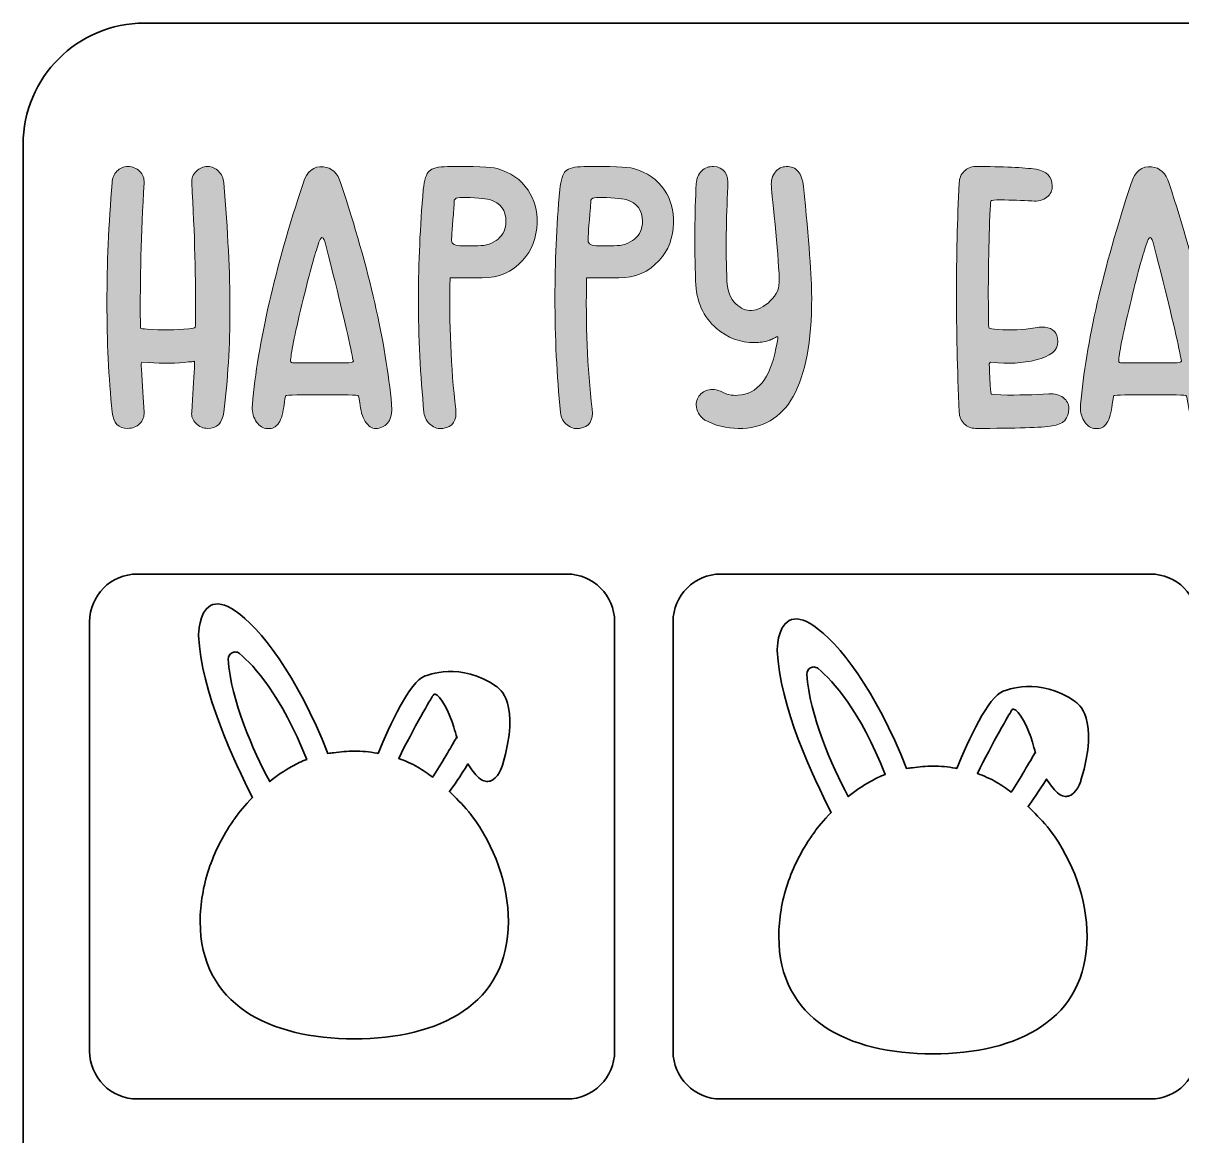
# Model space of a CAD drawing. Extents: x -116 to 2607, y -1189 to 276.
# Drawn here: x -116 to 617, y -428 to 276 of the extents above; entities that cross this region are included whole.
import ezdxf

# ---------------------------------------------------------------- set-up
doc = ezdxf.new("R2010")
doc.units = 0
doc.header["$MEASUREMENT"] = 0
doc.layers.add('Layer 1', color=7, linetype='Continuous', lineweight=0)

# ---------------------------------------------------------------- blocks, each defined once
blk = doc.blocks.new('Block_6')
at = {"layer": 'Layer 1', "color": 1, "lineweight": 35, "true_color": 0xff0000}
for points in [[(961.63, 275.55), (961.63, 275.55), (-39.12, 275.55), (-39.12, 275.55), (-81.5, 275.55), (-115.85, 241.2), (-115.85, 198.81), (-115.85, 198.81), (-115.85, -1151.79), (-115.85, -1151.79), (-115.85, -1172.18), (-99.32, -1188.72), (-78.93, -1188.72), (-78.93, -1188.72), (1001.44, -1188.72), (1001.44, -1188.72), (1021.83, -1188.72), (1038.37, -1172.18), (1038.37, -1151.79), (1038.37, -1151.79), (1038.37, 198.81), (1038.37, 198.81), (1038.37, 241.2), (1004.01, 275.55), (961.63, 275.55)], [(258.26, -374.84), (258.26, -391.54), (244.73, -405.07), (228.03, -405.07), (228.03, -405.07), (-43.61, -405.07), (-43.61, -405.07), (-60.31, -405.07), (-73.83, -391.54), (-73.83, -374.84), (-73.83, -374.84), (-73.83, -103.2), (-73.83, -103.2), (-73.83, -86.5), (-60.31, -72.98), (-43.61, -72.98), (-43.61, -72.98), (228.03, -72.98), (228.03, -72.98), (244.73, -72.98), (258.26, -86.5), (258.26, -103.2), (258.26, -103.2), (258.26, -374.84), (258.26, -374.84)], [(627.3, -374.84), (627.3, -391.54), (613.78, -405.07), (597.08, -405.07), (597.08, -405.07), (325.43, -405.07), (325.43, -405.07), (308.74, -405.07), (295.21, -391.54), (295.21, -374.84), (295.21, -374.84), (295.21, -103.2), (295.21, -103.2), (295.21, -86.5), (308.74, -72.98), (325.43, -72.98), (325.43, -72.98), (597.08, -72.98), (597.08, -72.98), (613.78, -72.98), (627.3, -86.5), (627.3, -103.2), (627.3, -103.2), (627.3, -374.84), (627.3, -374.84)]]:
    blk.add_open_spline(points, degree=3, knots=[0, 0, 0, 0, 1, 1, 1, 2, 2, 2, 3, 3, 3, 4, 4, 4, 5, 5, 5, 6, 6, 6, 7, 7, 7, 8, 8, 8, 8], dxfattribs=at)
blk = doc.blocks.new('Block_12')
at = {"layer": 'Layer 1', "color": 1, "lineweight": 35, "true_color": 0xff0000}
for points, knots in [([(532.01, -232.88), (532, -232.86), (532, -232.85), (531.98, -232.85), (527.77, -228.1), (523.72, -223.84), (519.75, -220.07), (522.46, -216.56), (526.39, -210.72), (531.51, -202.64), (533.49, -206.08), (535.78, -209.13), (538.42, -211.41), (541.33, -213.92), (543.85, -213.9), (545.44, -213.43), (550.55, -211.94), (552.99, -204.28), (553.25, -203.41), (565.19, -164.05), (551.18, -154.59), (549.57, -153.65), (526.92, -137.74), (505.59, -146.46), (503.95, -147.16), (494.72, -150.44), (482.11, -177.88), (474.69, -195.92), (474.41, -195.88), (474.12, -195.83), (473.83, -195.79), (469.18, -194.94), (464.42, -194.48), (459.58, -194.48), (455.19, -194.48), (450.87, -194.85), (446.62, -195.55), (445.39, -195.67), (444.17, -195.82), (442.96, -196.03), (423.19, -146.05), (399.99, -116.52), (384.22, -105.7), (377.93, -101.36), (372.67, -100.28), (368.62, -102.46), (360.98, -106.57), (361.13, -120.76), (361.15, -121.42), (362.56, -156.32), (383.85, -201.76), (395.23, -223.74), (390.39, -228.75), (386.81, -233.25), (384.8, -235.96), (383.55, -237.64), (382.9, -238.64), (382.9, -238.64), (376.39, -248.01), (371.2, -258.37), (367.62, -269.13), (364.05, -279.91), (362.11, -291.11), (362.11, -302.2), (362.11, -354.76), (405.75, -376.5), (459.58, -376.5), (513.42, -376.5), (557.06, -354.76), (557.06, -302.2), (557.06, -278.65), (548.29, -254.59), (533.79, -235.19), (533.29, -234.43), (532.71, -233.65), (532.01, -232.88)], [0, 0, 0, 0, 1, 1, 1, 2, 2, 2, 3, 3, 3, 4, 4, 4, 5, 5, 5, 6, 6, 6, 7, 7, 7, 8, 8, 8, 9, 9, 9, 10, 10, 10, 11, 11, 11, 12, 12, 12, 13, 13, 13, 14, 14, 14, 15, 15, 15, 16, 16, 16, 17, 17, 17, 18, 18, 18, 19, 19, 19, 20, 20, 20, 21, 21, 21, 22, 22, 22, 23, 23, 23, 24, 24, 24, 25, 25, 25, 25]), ([(420.18, -204.13), (415.03, -207), (410.29, -210.32), (406.07, -213.76), (395.63, -193.99), (381.53, -162.85), (379.89, -136.35), (379.79, -134.58), (380.67, -133.05), (382.24, -132.24), (382.81, -131.94), (383.51, -131.77), (384.25, -131.77), (385.16, -131.77), (386.11, -132.03), (386.99, -132.76), (396.52, -140.67), (413.17, -159.16), (429.49, -199.72), (426.26, -201), (423.14, -202.49), (420.18, -204.13)], [0, 0, 0, 0, 1, 1, 1, 2, 2, 2, 3, 3, 3, 4, 4, 4, 5, 5, 5, 6, 6, 6, 7, 7, 7, 7]), ([(499.69, -204.63), (495.8, -202.42), (491.84, -200.58), (487.73, -199.15), (496.82, -180.41), (508.77, -160.17), (508.95, -159.89), (509.53, -158.85), (510.11, -158.36), (510.66, -158.42), (514.03, -158.81), (520.01, -170.3), (522.56, -179.43), (523.15, -181.56), (523.83, -183.85), (524.58, -186.23), (524.58, -186.23), (524.15, -185.98), (524.15, -185.98), (521.07, -191.4), (514.34, -202.95), (509.16, -210.96), (506.02, -208.58), (502.88, -206.47), (499.69, -204.63)], [0, 0, 0, 0, 1, 1, 1, 2, 2, 2, 3, 3, 3, 4, 4, 4, 5, 5, 5, 6, 6, 6, 7, 7, 7, 8, 8, 8, 8])]:
    blk.add_open_spline(points, degree=3, knots=knots, dxfattribs=at)
blk = doc.blocks.new('Block_11')
at = {"layer": 'Layer 1'}
blk.add_blockref('Block_12', (0, 0), dxfattribs=at)
blk = doc.blocks.new('Block_16')
at = {"layer": 'Layer 1', "color": 1, "lineweight": 35, "true_color": 0xff0000}
for points, knots in [([(166.01, -223.38), (166, -223.36), (166, -223.35), (165.98, -223.35), (161.77, -218.6), (157.72, -214.34), (153.75, -210.57), (156.46, -207.06), (160.39, -201.22), (165.51, -193.14), (167.49, -196.58), (169.78, -199.63), (172.42, -201.91), (175.33, -204.42), (177.85, -204.4), (179.44, -203.93), (184.55, -202.44), (186.99, -194.78), (187.25, -193.91), (199.19, -154.55), (185.18, -145.09), (183.57, -144.15), (160.92, -128.24), (139.59, -136.96), (137.95, -137.66), (128.72, -140.94), (116.11, -168.38), (108.69, -186.42), (108.41, -186.38), (108.12, -186.33), (107.83, -186.29), (103.18, -185.44), (98.42, -184.98), (93.58, -184.98), (89.19, -184.98), (84.87, -185.35), (80.62, -186.05), (79.39, -186.17), (78.17, -186.32), (76.96, -186.53), (57.19, -136.55), (33.99, -107.02), (18.22, -96.2), (11.93, -91.86), (6.67, -90.78), (2.62, -92.96), (-5.02, -97.07), (-4.87, -111.26), (-4.85, -111.92), (-3.44, -146.82), (17.85, -192.26), (29.23, -214.24), (24.39, -219.25), (20.81, -223.75), (18.8, -226.46), (17.55, -228.14), (16.9, -229.14), (16.9, -229.14), (10.39, -238.51), (5.2, -248.87), (1.62, -259.63), (-1.95, -270.41), (-3.89, -281.61), (-3.89, -292.7), (-3.89, -345.26), (39.75, -367), (93.58, -367), (147.42, -367), (191.06, -345.26), (191.06, -292.7), (191.06, -269.15), (182.29, -245.09), (167.79, -225.69), (167.29, -224.93), (166.71, -224.15), (166.01, -223.38)], [0, 0, 0, 0, 1, 1, 1, 2, 2, 2, 3, 3, 3, 4, 4, 4, 5, 5, 5, 6, 6, 6, 7, 7, 7, 8, 8, 8, 9, 9, 9, 10, 10, 10, 11, 11, 11, 12, 12, 12, 13, 13, 13, 14, 14, 14, 15, 15, 15, 16, 16, 16, 17, 17, 17, 18, 18, 18, 19, 19, 19, 20, 20, 20, 21, 21, 21, 22, 22, 22, 23, 23, 23, 24, 24, 24, 25, 25, 25, 25]), ([(54.18, -194.63), (49.03, -197.5), (44.29, -200.82), (40.07, -204.26), (29.63, -184.49), (15.53, -153.35), (13.89, -126.85), (13.79, -125.08), (14.67, -123.55), (16.24, -122.74), (16.81, -122.44), (17.51, -122.27), (18.25, -122.27), (19.16, -122.27), (20.11, -122.53), (20.99, -123.26), (30.52, -131.17), (47.17, -149.66), (63.49, -190.22), (60.26, -191.5), (57.14, -192.99), (54.18, -194.63)], [0, 0, 0, 0, 1, 1, 1, 2, 2, 2, 3, 3, 3, 4, 4, 4, 5, 5, 5, 6, 6, 6, 7, 7, 7, 7]), ([(133.69, -195.13), (129.8, -192.92), (125.84, -191.08), (121.73, -189.65), (130.82, -170.91), (142.77, -150.67), (142.95, -150.39), (143.53, -149.35), (144.11, -148.86), (144.66, -148.92), (148.03, -149.31), (154.01, -160.8), (156.56, -169.93), (157.15, -172.06), (157.83, -174.35), (158.58, -176.73), (158.58, -176.73), (158.15, -176.48), (158.15, -176.48), (155.07, -181.9), (148.34, -193.45), (143.16, -201.46), (140.02, -199.08), (136.88, -196.97), (133.69, -195.13)], [0, 0, 0, 0, 1, 1, 1, 2, 2, 2, 3, 3, 3, 4, 4, 4, 5, 5, 5, 6, 6, 6, 7, 7, 7, 8, 8, 8, 8])]:
    blk.add_open_spline(points, degree=3, knots=knots, dxfattribs=at)
blk = doc.blocks.new('Block_15')
at = {"layer": 'Layer 1'}
blk.add_blockref('Block_16', (0, 0), dxfattribs=at)
blk = doc.blocks.new('Block_29')
at = {"layer": 'Layer 1', "true_color": 0x000000, "transparency": 33554687}
h = blk.add_hatch(color=18, dxfattribs=at)
h.dxf.hatch_style = 2
edge = h.paths.add_edge_path()
edge.add_spline(control_points=[(11.03, 29.43), (10.15, 22.59), (6.74, 19.18), (0.78, 19.18), (-1.98, 19.18), (-4.42, 20.23), (-6.52, 22.34), (-8.63, 24.45), (-9.54, 26.81), (-9.25, 29.43), (-8.52, 40.18), (-7.94, 49.55), (-7.5, 57.55), (-7.5, 57.55), (-7.5, 61.69), (-7.5, 61.69), (-7.5, 61.69), (-7.94, 61.47), (-7.94, 61.47), (-8.23, 61.47), (-8.67, 61.43), (-9.25, 61.36), (-9.83, 61.29), (-10.48, 61.25), (-11.21, 61.25), (-18.77, 60.23), (-27.27, 60.09), (-36.71, 60.82), (-36.71, 60.82), (-40.86, 61.03), (-40.86, 61.03), (-41.15, 60.74), (-41.22, 59.36), (-41.08, 56.89), (-40.35, 46.72), (-39.77, 37.56), (-39.33, 29.43), (-39.19, 26.66), (-40.13, 24.26), (-42.16, 22.23), (-44.2, 20.19), (-46.67, 19.18), (-49.58, 19.18), (-55.54, 19.18), (-58.88, 22.59), (-59.6, 29.43), (-61.78, 51.37), (-62.87, 74.47), (-62.87, 98.75), (-62.87, 123.02), (-61.78, 148.3), (-59.6, 174.61), (-59.46, 177.51), (-58.44, 179.95), (-56.55, 181.91), (-54.66, 183.87), (-52.34, 184.85), (-49.58, 184.85), (-46.67, 184.85), (-44.2, 183.84), (-42.16, 181.8), (-40.13, 179.77), (-39.19, 177.37), (-39.33, 174.61), (-41.22, 141.91), (-42.02, 112.55), (-41.73, 86.54), (-41.73, 83.92), (-41.66, 82.54), (-41.51, 82.4), (-41.37, 82.25), (-39.98, 82.1), (-37.37, 81.96), (-28.21, 81.23), (-19.42, 81.31), (-10.99, 82.18), (-8.67, 82.47), (-7.39, 82.72), (-7.18, 82.94), (-6.96, 83.16), (-6.85, 84.5), (-6.85, 86.98), (-6.56, 112.99), (-7.36, 142.2), (-9.25, 174.61), (-9.39, 177.37), (-8.45, 179.77), (-6.41, 181.8), (-4.38, 183.84), (-1.98, 184.85), (0.78, 184.85), (3.54, 184.85), (5.87, 183.87), (7.76, 181.91), (9.64, 179.95), (10.73, 177.51), (11.03, 174.61), (13.64, 144.09), (14.95, 117.49), (14.95, 94.82), (14.95, 71.42), (13.64, 49.62), (11.03, 29.43)], knot_values=[0, 0, 0, 0, 1, 1, 1, 2, 2, 2, 3, 3, 3, 4, 4, 4, 5, 5, 5, 6, 6, 6, 7, 7, 7, 8, 8, 8, 9, 9, 9, 10, 10, 10, 11, 11, 11, 12, 12, 12, 13, 13, 13, 14, 14, 14, 15, 15, 15, 16, 16, 16, 17, 17, 17, 18, 18, 18, 19, 19, 19, 20, 20, 20, 21, 21, 21, 22, 22, 22, 23, 23, 23, 24, 24, 24, 25, 25, 25, 26, 26, 26, 27, 27, 27, 28, 28, 28, 29, 29, 29, 30, 30, 30, 31, 31, 31, 32, 32, 32, 33, 33, 33, 34, 34, 34, 34], degree=3, periodic=0)
h = blk.add_hatch(color=18, dxfattribs=at)
h.dxf.hatch_style = 2
edge = h.paths.add_edge_path()
edge.add_spline(control_points=[(70.53, 134.72), (68.21, 128.18), (64.86, 115.82), (60.5, 97.66), (55.71, 77.89), (53.31, 65.9), (53.31, 61.69), (53.31, 60.96), (53.96, 60.6), (55.27, 60.6), (55.27, 60.6), (87.97, 60.6), (87.97, 60.6), (91.31, 60.6), (92.99, 60.96), (92.99, 61.69), (92.69, 62.85), (92.33, 64.67), (91.9, 67.14), (89.42, 79.49), (84.05, 101.87), (75.76, 134.28), (74.89, 138.06), (74.02, 139.95), (73.15, 139.95), (72.42, 139.95), (71.55, 138.2), (70.53, 134.72)], knot_values=[0, 0, 0, 0, 1, 1, 1, 2, 2, 2, 3, 3, 3, 4, 4, 4, 5, 5, 5, 6, 6, 6, 7, 7, 7, 8, 8, 8, 9, 9, 9, 9], degree=3, periodic=0)
edge = h.paths.add_edge_path()
edge.add_spline(control_points=[(117.18, 34.22), (117.91, 25.64), (115.29, 20.71), (109.34, 19.4), (106.43, 18.67), (104.03, 19.4), (102.14, 21.58), (99.81, 24.05), (98.29, 27.53), (97.56, 32.04), (96.83, 36.98), (96.4, 39.52), (96.26, 39.67), (96.11, 40.11), (93.93, 40.33), (89.72, 40.33), (89.72, 40.33), (57.23, 40.33), (57.23, 40.33), (52.87, 40.33), (50.55, 40.18), (50.26, 39.89), (49.97, 39.74), (49.53, 37.34), (48.95, 32.7), (48.22, 27.61), (46.95, 23.94), (45.14, 21.69), (43.32, 19.43), (40.81, 18.6), (37.62, 19.18), (35, 19.62), (32.85, 21.25), (31.18, 24.08), (29.51, 26.92), (28.82, 30.3), (29.11, 34.22), (32.6, 73.31), (43.28, 119.96), (61.16, 174.17), (63.63, 181.87), (67.92, 185.36), (74.02, 184.64), (79.39, 184.2), (83.1, 180.71), (85.14, 174.17), (103.01, 119.96), (113.69, 73.31), (117.18, 34.22)], knot_values=[0, 0, 0, 0, 1, 1, 1, 2, 2, 2, 3, 3, 3, 4, 4, 4, 5, 5, 5, 6, 6, 6, 7, 7, 7, 8, 8, 8, 9, 9, 9, 10, 10, 10, 11, 11, 11, 12, 12, 12, 13, 13, 13, 14, 14, 14, 15, 15, 15, 16, 16, 16, 16], degree=3, periodic=0)
h = blk.add_hatch(color=18, dxfattribs=at)
h.dxf.hatch_style = 2
edge = h.paths.add_edge_path()
edge.add_spline(control_points=[(189.55, 150.19), (189.55, 157.17), (186.14, 161.75), (179.31, 163.93), (175.96, 164.8), (169.72, 165.24), (160.56, 165.24), (158.52, 165.24), (157.29, 164.65), (156.85, 163.49), (156.85, 162.47), (156.78, 160.95), (156.64, 158.91), (155.62, 147.28), (155.11, 140.31), (155.11, 137.99), (155.11, 135.81), (157.36, 134.72), (161.87, 134.72), (161.87, 134.72), (171.68, 134.72), (171.68, 134.72), (176.91, 134.72), (181.2, 136.13), (184.54, 138.97), (187.88, 141.8), (189.55, 145.54), (189.55, 150.19)], knot_values=[0, 0, 0, 0, 1, 1, 1, 2, 2, 2, 3, 3, 3, 4, 4, 4, 5, 5, 5, 6, 6, 6, 7, 7, 7, 8, 8, 8, 9, 9, 9, 9], degree=3, periodic=0)
edge = h.paths.add_edge_path()
edge.add_spline(control_points=[(209.17, 149.1), (209.03, 139.8), (205.97, 131.88), (200.02, 125.34), (193.48, 118.07), (184.98, 114.44), (174.51, 114.44), (174.51, 114.44), (155.11, 114.44), (155.11, 114.44), (155.11, 114.44), (154.24, 114.44), (154.24, 114.44), (153.51, 85.37), (154.67, 57.69), (157.73, 31.39), (158.6, 24.12), (155.91, 20.05), (149.66, 19.18), (146.9, 18.74), (144.32, 19.47), (141.92, 21.36), (139.52, 23.25), (138.11, 25.86), (137.67, 29.21), (135.34, 52.6), (134.18, 76.8), (134.18, 101.8), (134.18, 123.89), (135.2, 146.71), (137.24, 170.25), (137.96, 176.5), (139.2, 180.42), (140.94, 182.02), (142.83, 183.76), (146.68, 184.71), (152.5, 184.85), (169.5, 185.14), (179.96, 184.71), (183.89, 183.55), (192.46, 181.22), (199, 176.64), (203.51, 169.81), (207.57, 163.85), (209.46, 156.95), (209.17, 149.1)], knot_values=[0, 0, 0, 0, 1, 1, 1, 2, 2, 2, 3, 3, 3, 4, 4, 4, 5, 5, 5, 6, 6, 6, 7, 7, 7, 8, 8, 8, 9, 9, 9, 10, 10, 10, 11, 11, 11, 12, 12, 12, 13, 13, 13, 14, 14, 14, 15, 15, 15, 15], degree=3, periodic=0)
h = blk.add_hatch(color=18, dxfattribs=at)
h.dxf.hatch_style = 2
edge = h.paths.add_edge_path()
edge.add_spline(control_points=[(275.88, 150.19), (275.88, 157.17), (272.46, 161.75), (265.63, 163.93), (262.29, 164.8), (256.04, 165.24), (246.89, 165.24), (244.85, 165.24), (243.62, 164.65), (243.18, 163.49), (243.18, 162.47), (243.11, 160.95), (242.96, 158.91), (241.94, 147.28), (241.44, 140.31), (241.44, 137.99), (241.44, 135.81), (243.69, 134.72), (248.19, 134.72), (248.19, 134.72), (258, 134.72), (258, 134.72), (263.24, 134.72), (267.52, 136.13), (270.87, 138.97), (274.21, 141.8), (275.88, 145.54), (275.88, 150.19)], knot_values=[0, 0, 0, 0, 1, 1, 1, 2, 2, 2, 3, 3, 3, 4, 4, 4, 5, 5, 5, 6, 6, 6, 7, 7, 7, 8, 8, 8, 9, 9, 9, 9], degree=3, periodic=0)
edge = h.paths.add_edge_path()
edge.add_spline(control_points=[(295.5, 149.1), (295.35, 139.8), (292.3, 131.88), (286.34, 125.34), (279.8, 118.07), (271.3, 114.44), (260.84, 114.44), (260.84, 114.44), (241.44, 114.44), (241.44, 114.44), (241.44, 114.44), (240.56, 114.44), (240.56, 114.44), (239.84, 85.37), (241, 57.69), (244.05, 31.39), (244.92, 24.12), (242.23, 20.05), (235.99, 19.18), (233.22, 18.74), (230.65, 19.47), (228.25, 21.36), (225.85, 23.25), (224.43, 25.86), (224, 29.21), (221.67, 52.6), (220.51, 76.8), (220.51, 101.8), (220.51, 123.89), (221.52, 146.71), (223.56, 170.25), (224.29, 176.5), (225.52, 180.42), (227.27, 182.02), (229.15, 183.76), (233.01, 184.71), (238.82, 184.85), (255.82, 185.14), (266.29, 184.71), (270.21, 183.55), (278.78, 181.22), (285.32, 176.64), (289.83, 169.81), (293.9, 163.85), (295.79, 156.95), (295.5, 149.1)], knot_values=[0, 0, 0, 0, 1, 1, 1, 2, 2, 2, 3, 3, 3, 4, 4, 4, 5, 5, 5, 6, 6, 6, 7, 7, 7, 8, 8, 8, 9, 9, 9, 10, 10, 10, 11, 11, 11, 12, 12, 12, 13, 13, 13, 14, 14, 14, 15, 15, 15, 15], degree=3, periodic=0)
h = blk.add_hatch(color=18, dxfattribs=at)
h.dxf.hatch_style = 2
edge = h.paths.add_edge_path()
edge.add_spline(control_points=[(377.68, 172.21), (381.17, 138.06), (382.91, 114.66), (382.91, 102.02), (382.91, 74.11), (379.02, 53.26), (371.25, 39.45), (363.47, 25.64), (351.88, 18.89), (336.48, 19.18), (328.77, 19.32), (321.73, 21.07), (315.33, 24.41), (311.7, 27.17), (309.88, 30.37), (309.88, 34), (309.88, 36.76), (310.86, 39.09), (312.83, 40.98), (314.79, 42.87), (317.22, 43.81), (320.13, 43.81), (321.58, 43.81), (323.25, 43.45), (325.14, 42.72), (328.63, 40.69), (332.34, 39.81), (336.26, 40.11), (348.61, 40.83), (356.6, 50.71), (360.24, 69.75), (361.11, 73.82), (361.55, 76.08), (361.55, 76.51), (361.55, 76.95), (361.4, 77.17), (361.11, 77.17), (360.96, 77.17), (360.6, 77.02), (360.02, 76.73), (359.44, 76.44), (358.71, 76.08), (357.84, 75.64), (356.97, 75.2), (356.17, 74.91), (355.44, 74.77), (352.83, 73.9), (349.99, 73.46), (346.94, 73.46), (337.64, 73.46), (329.57, 76.44), (322.74, 82.4), (314.31, 89.52), (309.88, 99.54), (309.45, 112.48), (308.72, 134.86), (308.86, 155.35), (309.88, 173.96), (310.03, 177.3), (311.15, 179.98), (313.26, 182.02), (315.37, 184.05), (317.87, 185), (320.78, 184.85), (327.32, 184.56), (330.37, 180.28), (329.94, 171.99), (328.77, 151.79), (328.55, 131.95), (329.28, 112.48), (329.57, 106.08), (331.46, 101.22), (334.95, 97.88), (338.15, 94.97), (341.42, 93.59), (344.76, 93.73), (348.83, 94.02), (352.83, 96.06), (356.75, 99.84), (360.82, 103.61), (362.71, 108.19), (362.42, 113.57), (361.98, 123.16), (361.11, 134.72), (359.8, 148.23), (358.2, 163.49), (357.41, 171.56), (357.41, 172.43), (357.11, 176.06), (357.98, 179.11), (360.02, 181.58), (361.76, 183.62), (364.02, 184.71), (366.78, 184.85), (369.97, 185), (372.48, 183.98), (374.3, 181.8), (376.12, 179.62), (377.24, 176.42), (377.68, 172.21)], knot_values=[0, 0, 0, 0, 1, 1, 1, 2, 2, 2, 3, 3, 3, 4, 4, 4, 5, 5, 5, 6, 6, 6, 7, 7, 7, 8, 8, 8, 9, 9, 9, 10, 10, 10, 11, 11, 11, 12, 12, 12, 13, 13, 13, 14, 14, 14, 15, 15, 15, 16, 16, 16, 17, 17, 17, 18, 18, 18, 19, 19, 19, 20, 20, 20, 21, 21, 21, 22, 22, 22, 23, 23, 23, 24, 24, 24, 25, 25, 25, 26, 26, 26, 27, 27, 27, 28, 28, 28, 29, 29, 29, 30, 30, 30, 31, 31, 31, 32, 32, 32, 33, 33, 33, 33], degree=3, periodic=0)
h = blk.add_hatch(color=18, dxfattribs=at)
h.dxf.hatch_style = 2
edge = h.paths.add_edge_path()
edge.add_spline(control_points=[(545.53, 31.82), (545.67, 25.43), (542.18, 21.72), (535.07, 20.71), (528.38, 19.69), (512.18, 19.18), (486.45, 19.18), (483.69, 19.18), (481.33, 20.16), (479.37, 22.12), (477.41, 24.08), (476.35, 26.52), (476.21, 29.43), (475.04, 57.04), (474.46, 82.03), (474.46, 104.42), (474.46, 127.23), (475.04, 150.63), (476.21, 174.61), (476.35, 177.51), (477.41, 179.95), (479.37, 181.91), (481.33, 183.87), (483.69, 184.85), (486.45, 184.85), (504.18, 184.85), (516.97, 184.27), (524.82, 183.11), (531.65, 181.95), (535.07, 178.46), (535.07, 172.65), (535.21, 169.74), (534.09, 167.34), (531.69, 165.45), (529.29, 163.56), (526.13, 162.76), (522.2, 163.06), (515.95, 163.49), (509.34, 163.71), (502.37, 163.71), (498.73, 163.71), (496.77, 163.56), (496.48, 163.27), (496.19, 162.98), (495.97, 161.16), (495.83, 157.82), (494.81, 137.04), (494.44, 114.08), (494.74, 88.94), (494.74, 85.01), (494.88, 82.91), (495.17, 82.62), (495.61, 82.18), (497.5, 81.89), (500.84, 81.74), (508.83, 81.16), (516.61, 81.53), (524.17, 82.83), (526.2, 83.12), (527.58, 83.27), (528.31, 83.27), (534.27, 83.27), (537.61, 80.94), (538.34, 76.29), (539.5, 70.19), (536.08, 65.9), (528.09, 63.43), (519.81, 60.82), (510.72, 59.87), (500.84, 60.6), (500.84, 60.6), (496.26, 61.03), (496.26, 61.03), (495.83, 61.03), (495.46, 60.67), (495.17, 59.94), (495.17, 59.94), (495.17, 59.73), (495.17, 59.73), (495.17, 59.58), (495.21, 59.03), (495.28, 58.09), (495.35, 57.14), (495.39, 56.16), (495.39, 55.15), (495.39, 55.15), (495.83, 46.43), (495.83, 46.43), (496.12, 42.79), (496.34, 40.9), (496.48, 40.76), (496.48, 40.76), (502.59, 40.33), (502.59, 40.33), (513.63, 40.18), (523.73, 40.4), (532.89, 40.98), (536.66, 41.27), (539.72, 40.51), (542.04, 38.69), (544.37, 36.87), (545.53, 34.58), (545.53, 31.82)], knot_values=[0, 0, 0, 0, 1, 1, 1, 2, 2, 2, 3, 3, 3, 4, 4, 4, 5, 5, 5, 6, 6, 6, 7, 7, 7, 8, 8, 8, 9, 9, 9, 10, 10, 10, 11, 11, 11, 12, 12, 12, 13, 13, 13, 14, 14, 14, 15, 15, 15, 16, 16, 16, 17, 17, 17, 18, 18, 18, 19, 19, 19, 20, 20, 20, 21, 21, 21, 22, 22, 22, 23, 23, 23, 24, 24, 24, 25, 25, 25, 26, 26, 26, 27, 27, 27, 28, 28, 28, 29, 29, 29, 30, 30, 30, 31, 31, 31, 32, 32, 32, 33, 33, 33, 34, 34, 34, 34], degree=3, periodic=0)
h = blk.add_hatch(color=18, dxfattribs=at)
h.dxf.hatch_style = 2
edge = h.paths.add_edge_path()
edge.add_spline(control_points=[(594.36, 134.72), (592.03, 128.18), (588.69, 115.82), (584.33, 97.66), (579.53, 77.89), (577.14, 65.9), (577.14, 61.69), (577.14, 60.96), (577.79, 60.6), (579.1, 60.6), (579.1, 60.6), (611.8, 60.6), (611.8, 60.6), (615.14, 60.6), (616.81, 60.96), (616.81, 61.69), (616.52, 62.85), (616.16, 64.67), (615.72, 67.14), (613.25, 79.49), (607.87, 101.87), (599.59, 134.28), (598.72, 138.06), (597.85, 139.95), (596.97, 139.95), (596.25, 139.95), (595.37, 138.2), (594.36, 134.72)], knot_values=[0, 0, 0, 0, 1, 1, 1, 2, 2, 2, 3, 3, 3, 4, 4, 4, 5, 5, 5, 6, 6, 6, 7, 7, 7, 8, 8, 8, 9, 9, 9, 9], degree=3, periodic=0)
edge = h.paths.add_edge_path()
edge.add_spline(control_points=[(641.01, 34.22), (641.73, 25.64), (639.12, 20.71), (633.16, 19.4), (630.25, 18.67), (627.85, 19.4), (625.97, 21.58), (623.64, 24.05), (622.12, 27.53), (621.39, 32.04), (620.66, 36.98), (620.22, 39.52), (620.08, 39.67), (619.93, 40.11), (617.76, 40.33), (613.54, 40.33), (613.54, 40.33), (581.06, 40.33), (581.06, 40.33), (576.7, 40.33), (574.37, 40.18), (574.09, 39.89), (573.79, 39.74), (573.36, 37.34), (572.78, 32.7), (572.05, 27.61), (570.78, 23.94), (568.96, 21.69), (567.14, 19.43), (564.64, 18.6), (561.44, 19.18), (558.83, 19.62), (556.68, 21.25), (555.01, 24.08), (553.34, 26.92), (552.65, 30.3), (552.94, 34.22), (556.43, 73.31), (567.11, 119.96), (584.98, 174.17), (587.45, 181.87), (591.74, 185.36), (597.85, 184.64), (603.22, 184.2), (606.93, 180.71), (608.96, 174.17), (626.84, 119.96), (637.52, 73.31), (641.01, 34.22)], knot_values=[0, 0, 0, 0, 1, 1, 1, 2, 2, 2, 3, 3, 3, 4, 4, 4, 5, 5, 5, 6, 6, 6, 7, 7, 7, 8, 8, 8, 9, 9, 9, 10, 10, 10, 11, 11, 11, 12, 12, 12, 13, 13, 13, 14, 14, 14, 15, 15, 15, 16, 16, 16, 16], degree=3, periodic=0)
at = {"layer": 'Layer 1'}
for points, knots in [([(11.03, 29.43), (10.15, 22.59), (6.74, 19.18), (0.78, 19.18), (-1.98, 19.18), (-4.42, 20.23), (-6.52, 22.34), (-8.63, 24.45), (-9.54, 26.81), (-9.25, 29.43), (-8.52, 40.18), (-7.94, 49.55), (-7.5, 57.55), (-7.5, 57.55), (-7.5, 61.69), (-7.5, 61.69), (-7.5, 61.69), (-7.94, 61.47), (-7.94, 61.47), (-8.23, 61.47), (-8.67, 61.43), (-9.25, 61.36), (-9.83, 61.29), (-10.48, 61.25), (-11.21, 61.25), (-18.77, 60.23), (-27.27, 60.09), (-36.71, 60.82), (-36.71, 60.82), (-40.86, 61.03), (-40.86, 61.03), (-41.15, 60.74), (-41.22, 59.36), (-41.08, 56.89), (-40.35, 46.72), (-39.77, 37.56), (-39.33, 29.43), (-39.19, 26.66), (-40.13, 24.26), (-42.16, 22.23), (-44.2, 20.19), (-46.67, 19.18), (-49.58, 19.18), (-55.54, 19.18), (-58.88, 22.59), (-59.6, 29.43), (-61.78, 51.37), (-62.87, 74.47), (-62.87, 98.75), (-62.87, 123.02), (-61.78, 148.3), (-59.6, 174.61), (-59.46, 177.51), (-58.44, 179.95), (-56.55, 181.91), (-54.66, 183.87), (-52.34, 184.85), (-49.58, 184.85), (-46.67, 184.85), (-44.2, 183.84), (-42.16, 181.8), (-40.13, 179.77), (-39.19, 177.37), (-39.33, 174.61), (-41.22, 141.91), (-42.02, 112.55), (-41.73, 86.54), (-41.73, 83.92), (-41.66, 82.54), (-41.51, 82.4), (-41.37, 82.25), (-39.98, 82.1), (-37.37, 81.96), (-28.21, 81.23), (-19.42, 81.31), (-10.99, 82.18), (-8.67, 82.47), (-7.39, 82.72), (-7.18, 82.94), (-6.96, 83.16), (-6.85, 84.5), (-6.85, 86.98), (-6.56, 112.99), (-7.36, 142.2), (-9.25, 174.61), (-9.39, 177.37), (-8.45, 179.77), (-6.41, 181.8), (-4.38, 183.84), (-1.98, 184.85), (0.78, 184.85), (3.54, 184.85), (5.87, 183.87), (7.76, 181.91), (9.64, 179.95), (10.73, 177.51), (11.03, 174.61), (13.64, 144.09), (14.95, 117.49), (14.95, 94.82), (14.95, 71.42), (13.64, 49.62), (11.03, 29.43)], [0, 0, 0, 0, 1, 1, 1, 2, 2, 2, 3, 3, 3, 4, 4, 4, 5, 5, 5, 6, 6, 6, 7, 7, 7, 8, 8, 8, 9, 9, 9, 10, 10, 10, 11, 11, 11, 12, 12, 12, 13, 13, 13, 14, 14, 14, 15, 15, 15, 16, 16, 16, 17, 17, 17, 18, 18, 18, 19, 19, 19, 20, 20, 20, 21, 21, 21, 22, 22, 22, 23, 23, 23, 24, 24, 24, 25, 25, 25, 26, 26, 26, 27, 27, 27, 28, 28, 28, 29, 29, 29, 30, 30, 30, 31, 31, 31, 32, 32, 32, 33, 33, 33, 34, 34, 34, 34]), ([(117.18, 34.22), (117.91, 25.64), (115.29, 20.71), (109.34, 19.4), (106.43, 18.67), (104.03, 19.4), (102.14, 21.58), (99.81, 24.05), (98.29, 27.53), (97.56, 32.04), (96.83, 36.98), (96.4, 39.52), (96.26, 39.67), (96.11, 40.11), (93.93, 40.33), (89.72, 40.33), (89.72, 40.33), (57.23, 40.33), (57.23, 40.33), (52.87, 40.33), (50.55, 40.18), (50.26, 39.89), (49.97, 39.74), (49.53, 37.34), (48.95, 32.7), (48.22, 27.61), (46.95, 23.94), (45.14, 21.69), (43.32, 19.43), (40.81, 18.6), (37.62, 19.18), (35, 19.62), (32.85, 21.25), (31.18, 24.08), (29.51, 26.92), (28.82, 30.3), (29.11, 34.22), (32.6, 73.31), (43.28, 119.96), (61.16, 174.17), (63.63, 181.87), (67.92, 185.36), (74.02, 184.64), (79.39, 184.2), (83.1, 180.71), (85.14, 174.17), (103.01, 119.96), (113.69, 73.31), (117.18, 34.22)], [0, 0, 0, 0, 1, 1, 1, 2, 2, 2, 3, 3, 3, 4, 4, 4, 5, 5, 5, 6, 6, 6, 7, 7, 7, 8, 8, 8, 9, 9, 9, 10, 10, 10, 11, 11, 11, 12, 12, 12, 13, 13, 13, 14, 14, 14, 15, 15, 15, 16, 16, 16, 16]), ([(209.17, 149.1), (209.03, 139.8), (205.97, 131.88), (200.02, 125.34), (193.48, 118.07), (184.98, 114.44), (174.51, 114.44), (174.51, 114.44), (155.11, 114.44), (155.11, 114.44), (155.11, 114.44), (154.24, 114.44), (154.24, 114.44), (153.51, 85.37), (154.67, 57.69), (157.73, 31.39), (158.6, 24.12), (155.91, 20.05), (149.66, 19.18), (146.9, 18.74), (144.32, 19.47), (141.92, 21.36), (139.52, 23.25), (138.11, 25.86), (137.67, 29.21), (135.34, 52.6), (134.18, 76.8), (134.18, 101.8), (134.18, 123.89), (135.2, 146.71), (137.24, 170.25), (137.96, 176.5), (139.2, 180.42), (140.94, 182.02), (142.83, 183.76), (146.68, 184.71), (152.5, 184.85), (169.5, 185.14), (179.96, 184.71), (183.89, 183.55), (192.46, 181.22), (199, 176.64), (203.51, 169.81), (207.57, 163.85), (209.46, 156.95), (209.17, 149.1)], [0, 0, 0, 0, 1, 1, 1, 2, 2, 2, 3, 3, 3, 4, 4, 4, 5, 5, 5, 6, 6, 6, 7, 7, 7, 8, 8, 8, 9, 9, 9, 10, 10, 10, 11, 11, 11, 12, 12, 12, 13, 13, 13, 14, 14, 14, 15, 15, 15, 15]), ([(295.5, 149.1), (295.35, 139.8), (292.3, 131.88), (286.34, 125.34), (279.8, 118.07), (271.3, 114.44), (260.84, 114.44), (260.84, 114.44), (241.44, 114.44), (241.44, 114.44), (241.44, 114.44), (240.56, 114.44), (240.56, 114.44), (239.84, 85.37), (241, 57.69), (244.05, 31.39), (244.92, 24.12), (242.23, 20.05), (235.99, 19.18), (233.22, 18.74), (230.65, 19.47), (228.25, 21.36), (225.85, 23.25), (224.43, 25.86), (224, 29.21), (221.67, 52.6), (220.51, 76.8), (220.51, 101.8), (220.51, 123.89), (221.52, 146.71), (223.56, 170.25), (224.29, 176.5), (225.52, 180.42), (227.27, 182.02), (229.15, 183.76), (233.01, 184.71), (238.82, 184.85), (255.82, 185.14), (266.29, 184.71), (270.21, 183.55), (278.78, 181.22), (285.32, 176.64), (289.83, 169.81), (293.9, 163.85), (295.79, 156.95), (295.5, 149.1)], [0, 0, 0, 0, 1, 1, 1, 2, 2, 2, 3, 3, 3, 4, 4, 4, 5, 5, 5, 6, 6, 6, 7, 7, 7, 8, 8, 8, 9, 9, 9, 10, 10, 10, 11, 11, 11, 12, 12, 12, 13, 13, 13, 14, 14, 14, 15, 15, 15, 15]), ([(377.68, 172.21), (381.17, 138.06), (382.91, 114.66), (382.91, 102.02), (382.91, 74.11), (379.02, 53.26), (371.25, 39.45), (363.47, 25.64), (351.88, 18.89), (336.48, 19.18), (328.77, 19.32), (321.73, 21.07), (315.33, 24.41), (311.7, 27.17), (309.88, 30.37), (309.88, 34), (309.88, 36.76), (310.86, 39.09), (312.83, 40.98), (314.79, 42.87), (317.22, 43.81), (320.13, 43.81), (321.58, 43.81), (323.25, 43.45), (325.14, 42.72), (328.63, 40.69), (332.34, 39.81), (336.26, 40.11), (348.61, 40.83), (356.6, 50.71), (360.24, 69.75), (361.11, 73.82), (361.55, 76.08), (361.55, 76.51), (361.55, 76.95), (361.4, 77.17), (361.11, 77.17), (360.96, 77.17), (360.6, 77.02), (360.02, 76.73), (359.44, 76.44), (358.71, 76.08), (357.84, 75.64), (356.97, 75.2), (356.17, 74.91), (355.44, 74.77), (352.83, 73.9), (349.99, 73.46), (346.94, 73.46), (337.64, 73.46), (329.57, 76.44), (322.74, 82.4), (314.31, 89.52), (309.88, 99.54), (309.45, 112.48), (308.72, 134.86), (308.86, 155.35), (309.88, 173.96), (310.03, 177.3), (311.15, 179.98), (313.26, 182.02), (315.37, 184.05), (317.87, 185), (320.78, 184.85), (327.32, 184.56), (330.37, 180.28), (329.94, 171.99), (328.77, 151.79), (328.55, 131.95), (329.28, 112.48), (329.57, 106.08), (331.46, 101.22), (334.95, 97.88), (338.15, 94.97), (341.42, 93.59), (344.76, 93.73), (348.83, 94.02), (352.83, 96.06), (356.75, 99.84), (360.82, 103.61), (362.71, 108.19), (362.42, 113.57), (361.98, 123.16), (361.11, 134.72), (359.8, 148.23), (358.2, 163.49), (357.41, 171.56), (357.41, 172.43), (357.11, 176.06), (357.98, 179.11), (360.02, 181.58), (361.76, 183.62), (364.02, 184.71), (366.78, 184.85), (369.97, 185), (372.48, 183.98), (374.3, 181.8), (376.12, 179.62), (377.24, 176.42), (377.68, 172.21)], [0, 0, 0, 0, 1, 1, 1, 2, 2, 2, 3, 3, 3, 4, 4, 4, 5, 5, 5, 6, 6, 6, 7, 7, 7, 8, 8, 8, 9, 9, 9, 10, 10, 10, 11, 11, 11, 12, 12, 12, 13, 13, 13, 14, 14, 14, 15, 15, 15, 16, 16, 16, 17, 17, 17, 18, 18, 18, 19, 19, 19, 20, 20, 20, 21, 21, 21, 22, 22, 22, 23, 23, 23, 24, 24, 24, 25, 25, 25, 26, 26, 26, 27, 27, 27, 28, 28, 28, 29, 29, 29, 30, 30, 30, 31, 31, 31, 32, 32, 32, 33, 33, 33, 33]), ([(545.53, 31.82), (545.67, 25.43), (542.18, 21.72), (535.07, 20.71), (528.38, 19.69), (512.18, 19.18), (486.45, 19.18), (483.69, 19.18), (481.33, 20.16), (479.37, 22.12), (477.41, 24.08), (476.35, 26.52), (476.21, 29.43), (475.04, 57.04), (474.46, 82.03), (474.46, 104.42), (474.46, 127.23), (475.04, 150.63), (476.21, 174.61), (476.35, 177.51), (477.41, 179.95), (479.37, 181.91), (481.33, 183.87), (483.69, 184.85), (486.45, 184.85), (504.18, 184.85), (516.97, 184.27), (524.82, 183.11), (531.65, 181.95), (535.07, 178.46), (535.07, 172.65), (535.21, 169.74), (534.09, 167.34), (531.69, 165.45), (529.29, 163.56), (526.13, 162.76), (522.2, 163.06), (515.95, 163.49), (509.34, 163.71), (502.37, 163.71), (498.73, 163.71), (496.77, 163.56), (496.48, 163.27), (496.19, 162.98), (495.97, 161.16), (495.83, 157.82), (494.81, 137.04), (494.44, 114.08), (494.74, 88.94), (494.74, 85.01), (494.88, 82.91), (495.17, 82.62), (495.61, 82.18), (497.5, 81.89), (500.84, 81.74), (508.83, 81.16), (516.61, 81.53), (524.17, 82.83), (526.2, 83.12), (527.58, 83.27), (528.31, 83.27), (534.27, 83.27), (537.61, 80.94), (538.34, 76.29), (539.5, 70.19), (536.08, 65.9), (528.09, 63.43), (519.81, 60.82), (510.72, 59.87), (500.84, 60.6), (500.84, 60.6), (496.26, 61.03), (496.26, 61.03), (495.83, 61.03), (495.46, 60.67), (495.17, 59.94), (495.17, 59.94), (495.17, 59.73), (495.17, 59.73), (495.17, 59.58), (495.21, 59.03), (495.28, 58.09), (495.35, 57.14), (495.39, 56.16), (495.39, 55.15), (495.39, 55.15), (495.83, 46.43), (495.83, 46.43), (496.12, 42.79), (496.34, 40.9), (496.48, 40.76), (496.48, 40.76), (502.59, 40.33), (502.59, 40.33), (513.63, 40.18), (523.73, 40.4), (532.89, 40.98), (536.66, 41.27), (539.72, 40.51), (542.04, 38.69), (544.37, 36.87), (545.53, 34.58), (545.53, 31.82)], [0, 0, 0, 0, 1, 1, 1, 2, 2, 2, 3, 3, 3, 4, 4, 4, 5, 5, 5, 6, 6, 6, 7, 7, 7, 8, 8, 8, 9, 9, 9, 10, 10, 10, 11, 11, 11, 12, 12, 12, 13, 13, 13, 14, 14, 14, 15, 15, 15, 16, 16, 16, 17, 17, 17, 18, 18, 18, 19, 19, 19, 20, 20, 20, 21, 21, 21, 22, 22, 22, 23, 23, 23, 24, 24, 24, 25, 25, 25, 26, 26, 26, 27, 27, 27, 28, 28, 28, 29, 29, 29, 30, 30, 30, 31, 31, 31, 32, 32, 32, 33, 33, 33, 34, 34, 34, 34]), ([(641.01, 34.22), (641.73, 25.64), (639.12, 20.71), (633.16, 19.4), (630.25, 18.67), (627.85, 19.4), (625.97, 21.58), (623.64, 24.05), (622.12, 27.53), (621.39, 32.04), (620.66, 36.98), (620.22, 39.52), (620.08, 39.67), (619.93, 40.11), (617.76, 40.33), (613.54, 40.33), (613.54, 40.33), (581.06, 40.33), (581.06, 40.33), (576.7, 40.33), (574.37, 40.18), (574.09, 39.89), (573.79, 39.74), (573.36, 37.34), (572.78, 32.7), (572.05, 27.61), (570.78, 23.94), (568.96, 21.69), (567.14, 19.43), (564.64, 18.6), (561.44, 19.18), (558.83, 19.62), (556.68, 21.25), (555.01, 24.08), (553.34, 26.92), (552.65, 30.3), (552.94, 34.22), (556.43, 73.31), (567.11, 119.96), (584.98, 174.17), (587.45, 181.87), (591.74, 185.36), (597.85, 184.64), (603.22, 184.2), (606.93, 180.71), (608.96, 174.17), (626.84, 119.96), (637.52, 73.31), (641.01, 34.22)], [0, 0, 0, 0, 1, 1, 1, 2, 2, 2, 3, 3, 3, 4, 4, 4, 5, 5, 5, 6, 6, 6, 7, 7, 7, 8, 8, 8, 9, 9, 9, 10, 10, 10, 11, 11, 11, 12, 12, 12, 13, 13, 13, 14, 14, 14, 15, 15, 15, 16, 16, 16, 16]), ([(189.55, 150.19), (189.55, 157.17), (186.14, 161.75), (179.31, 163.93), (175.96, 164.8), (169.72, 165.24), (160.56, 165.24), (158.52, 165.24), (157.29, 164.65), (156.85, 163.49), (156.85, 162.47), (156.78, 160.95), (156.64, 158.91), (155.62, 147.28), (155.11, 140.31), (155.11, 137.99), (155.11, 135.81), (157.36, 134.72), (161.87, 134.72), (161.87, 134.72), (171.68, 134.72), (171.68, 134.72), (176.91, 134.72), (181.2, 136.13), (184.54, 138.97), (187.88, 141.8), (189.55, 145.54), (189.55, 150.19)], [0, 0, 0, 0, 1, 1, 1, 2, 2, 2, 3, 3, 3, 4, 4, 4, 5, 5, 5, 6, 6, 6, 7, 7, 7, 8, 8, 8, 9, 9, 9, 9]), ([(275.88, 150.19), (275.88, 157.17), (272.46, 161.75), (265.63, 163.93), (262.29, 164.8), (256.04, 165.24), (246.89, 165.24), (244.85, 165.24), (243.62, 164.65), (243.18, 163.49), (243.18, 162.47), (243.11, 160.95), (242.96, 158.91), (241.94, 147.28), (241.44, 140.31), (241.44, 137.99), (241.44, 135.81), (243.69, 134.72), (248.19, 134.72), (248.19, 134.72), (258, 134.72), (258, 134.72), (263.24, 134.72), (267.52, 136.13), (270.87, 138.97), (274.21, 141.8), (275.88, 145.54), (275.88, 150.19)], [0, 0, 0, 0, 1, 1, 1, 2, 2, 2, 3, 3, 3, 4, 4, 4, 5, 5, 5, 6, 6, 6, 7, 7, 7, 8, 8, 8, 9, 9, 9, 9]), ([(70.53, 134.72), (68.21, 128.18), (64.86, 115.82), (60.5, 97.66), (55.71, 77.89), (53.31, 65.9), (53.31, 61.69), (53.31, 60.96), (53.96, 60.6), (55.27, 60.6), (55.27, 60.6), (87.97, 60.6), (87.97, 60.6), (91.31, 60.6), (92.99, 60.96), (92.99, 61.69), (92.69, 62.85), (92.33, 64.67), (91.9, 67.14), (89.42, 79.49), (84.05, 101.87), (75.76, 134.28), (74.89, 138.06), (74.02, 139.95), (73.15, 139.95), (72.42, 139.95), (71.55, 138.2), (70.53, 134.72)], [0, 0, 0, 0, 1, 1, 1, 2, 2, 2, 3, 3, 3, 4, 4, 4, 5, 5, 5, 6, 6, 6, 7, 7, 7, 8, 8, 8, 9, 9, 9, 9]), ([(594.36, 134.72), (592.03, 128.18), (588.69, 115.82), (584.33, 97.66), (579.53, 77.89), (577.14, 65.9), (577.14, 61.69), (577.14, 60.96), (577.79, 60.6), (579.1, 60.6), (579.1, 60.6), (611.8, 60.6), (611.8, 60.6), (615.14, 60.6), (616.81, 60.96), (616.81, 61.69), (616.52, 62.85), (616.16, 64.67), (615.72, 67.14), (613.25, 79.49), (607.87, 101.87), (599.59, 134.28), (598.72, 138.06), (597.85, 139.95), (596.97, 139.95), (596.25, 139.95), (595.37, 138.2), (594.36, 134.72)], [0, 0, 0, 0, 1, 1, 1, 2, 2, 2, 3, 3, 3, 4, 4, 4, 5, 5, 5, 6, 6, 6, 7, 7, 7, 8, 8, 8, 9, 9, 9, 9])]:
    blk.add_open_spline(points, degree=3, knots=knots, dxfattribs=at)

msp = doc.modelspace()

# ---------------------------------------------------------------- block references
at = {"layer": 'Layer 1'}
for name in ['Block_6', 'Block_29', 'Block_15', 'Block_11']:
    msp.add_blockref(name, (0, 0), dxfattribs=at)

doc.saveas('drawing.dxf')
